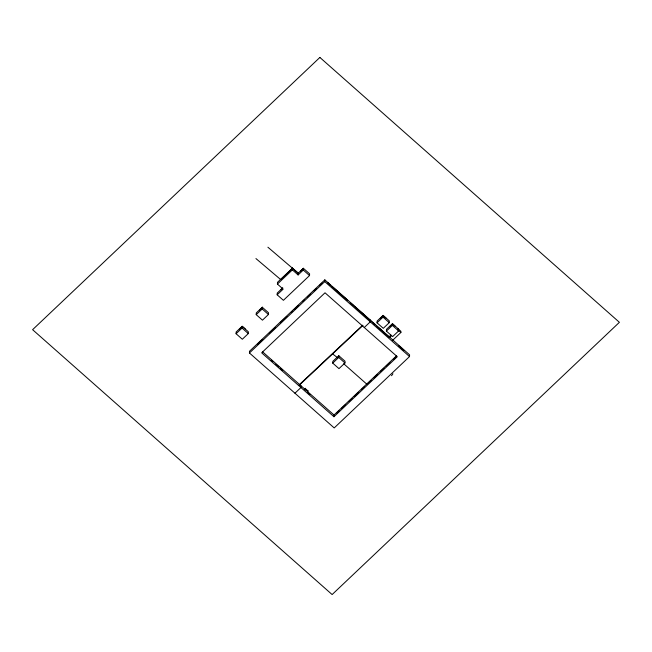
<?xml version="1.0" encoding="UTF-8"?>
<svg xmlns="http://www.w3.org/2000/svg" width="652" height="652" viewBox="0 0 652 652"><rect width="100%" height="100%" fill="white"/><g stroke="black" fill="none" stroke-linecap="round" stroke-linejoin="round"><path stroke-width="0.98" d="M236.081 333.734L236.146 331.99L242.137 326.318L248.371 331.835L248.306 333.579L242.316 339.252L236.081 333.734L242.063 328.062L242.137 326.318M249.447 352.976L249.52 351.232L324.826 279.863L409.586 354.818L409.521 356.562L334.207 427.932L249.447 352.976L324.761 281.607L324.826 279.863M256.22 314.655L256.285 312.911L262.267 307.239L268.51 312.756L268.445 314.5L262.454 320.173L256.22 314.655L262.202 308.983L262.267 307.239M298.184 273.204L303.359 268.298L309.594 273.816L309.529 275.56L283.408 300.319L277.165 294.802L283.147 289.129L277.426 284.068L277.499 282.324L292.463 268.143L298.184 273.204L298.111 274.948L292.389 269.887L292.463 268.143M277.165 294.802L277.239 293.058L282.552 288.013M298.111 274.948L303.286 270.042L303.359 268.298M301.004 385.797L300.931 387.541L294.948 393.213M305.234 390.002L305.299 388.266M307.834 392.308L307.899 390.564M332.732 363.123L332.805 361.379L338.787 355.707L345.03 361.224L344.957 362.968L338.975 368.641L332.732 363.123L338.714 357.451L338.787 355.707M333.954 416.742L397.296 356.717L325.014 292.797L261.672 352.822L333.954 416.742L334.028 414.998L396.628 355.674M370.328 320.099L370.263 321.843L364.272 327.516M377.035 322.813L377.1 321.069L383.091 315.397L389.325 320.914L389.26 322.658L383.27 328.331L377.035 322.813L383.017 317.141L383.091 315.397M386.392 331.086L386.465 329.341L392.447 323.669L398.69 329.187L398.616 330.931L392.634 336.603L386.392 331.086L392.382 325.413L392.447 323.669M392.602 340.344L400.882 332.487L400.931 331.33L397.81 328.567M292.634 268.184L280.67 279.545L255.934 258.559M277.426 284.068L292.389 269.887M239.317 329.195L242.308 326.359L245.429 329.113M259.455 310.107L262.446 307.271M281.004 289.692L282.797 287.988M300.539 271.175L303.53 268.339M257.589 344.264L262.723 339.399M269.317 333.148L275.185 327.597M280.311 322.732L286.904 316.481M291.305 312.316L292.772 310.931M294.231 309.537L298.632 305.372M303.025 301.2L304.492 299.814M307.426 297.035L310.36 294.256M314.019 290.784L316.22 288.706M319.887 285.234L322.08 283.147M299.089 384.9L362.691 325.185M362.952 325.413L299.48 385.014M304.288 389.497L305.291 388.551L307.891 390.85M337.712 357.834L338.958 356.652M388.837 337.076L390.907 335.112M389.48 337.581L391.55 335.617M336.839 412.952L339.016 410.89M341.925 408.136L345.552 404.696M349.187 401.249L352.096 398.502M354.272 396.432L358.633 392.3M361.534 389.554L364.444 386.799M370.98 380.597L367.345 384.044L366.285 383.702L343.71 363.743M373.889 377.85L377.516 374.403M380.426 371.648L384.052 368.209M386.237 366.147L389.872 362.699M393.498 359.26L396.408 356.505M380.263 318.445L383.254 315.69L386.375 318.453M389.627 326.717L392.61 323.971L395.112 326.179M337.581 357.72L332.487 353.816M267.899 247.214L298.355 273.245M397.769 329.733L400.882 332.487M383.017 317.141L389.26 322.658M392.382 325.413L398.616 330.931M330.352 285.087L327.304 282.389L330.32 285.079M331.876 286.432L347.125 299.92M350.173 302.618L369.994 320.14M372.284 322.169L375.332 324.859M376.856 326.212L388.877 336.954M398.437 345.568L404.061 350.54M324.761 281.607L409.521 356.562M303.286 270.042L309.529 275.56M338.714 357.451L344.957 362.968M262.202 308.983L268.445 314.5M242.063 328.062L248.306 333.579M262.495 351.746L334.028 414.998M271.208 360.238L272.723 361.583M275.772 364.272L278.812 366.962M280.336 368.315L282.618 370.328M308.396 393.123L309.896 394.452M331.844 286.424L347.76 300.564M350.8 303.253L353.074 305.275M355.348 307.296L358.38 309.985M359.896 311.33L371.273 321.428M373.547 323.449L375.063 324.794M378.853 328.16L381.127 330.181M383.409 332.202L388.714 336.913M392.92 373.751A5.012 2.217 -64 0 1 391.477 375.715M319.879 57.441L32.6 329.684L332.121 594.559L619.4 322.316L319.879 57.441"/></g></svg>
